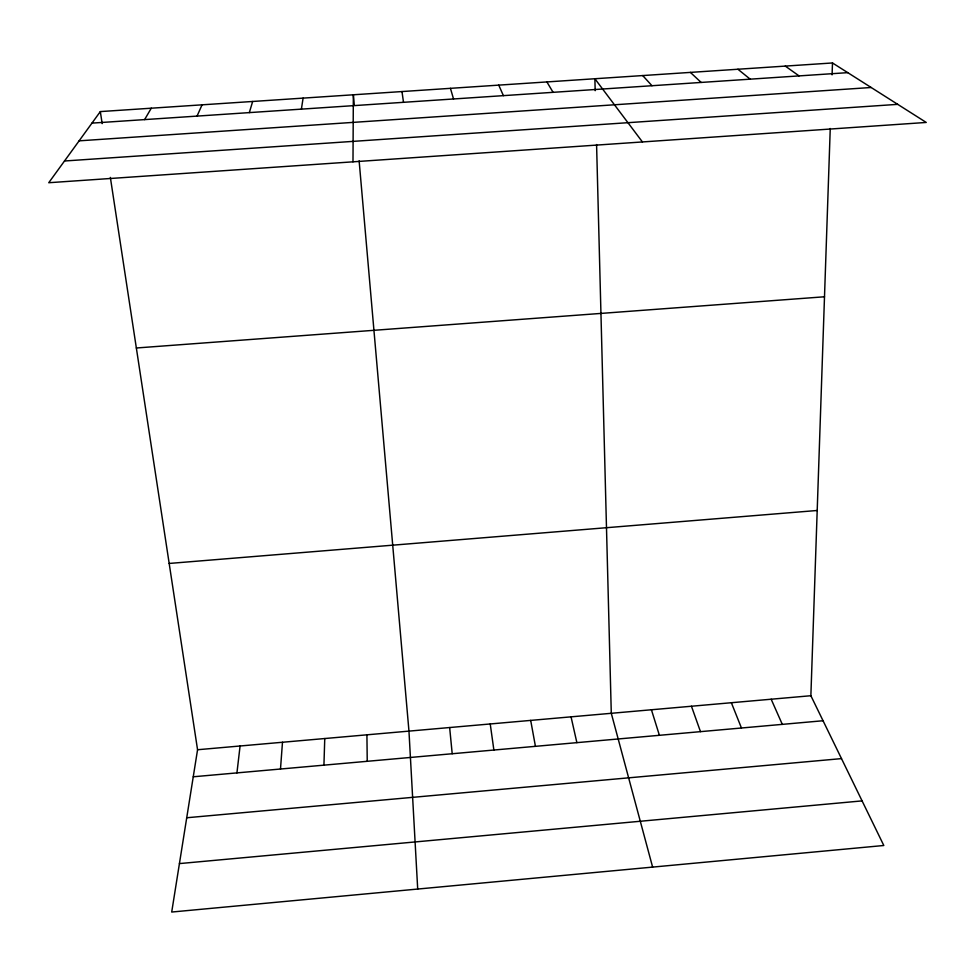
<?xml version="1.0" encoding="UTF-8"?>
<svg xmlns="http://www.w3.org/2000/svg" width="975" height="975" viewBox="0 0 975 975"><rect width="100%" height="100%" fill="white"/><g stroke="black" fill="none" stroke-linecap="round" stroke-linejoin="round"><path stroke-width="1.46" d="M352.987 161.826L353.352 94.782L354.278 105.276M323.932 765.156L324.76 738.538M110.358 177.413L197.559 749.738L171.71 912.039L883.813 845.496L810.871 695.723L830.249 128.493M832.077 74.856L832.492 62.961L100.327 111.589L48.75 182.727L926.25 122.448L832.492 62.961M280.495 769.019L282.482 742.267M236.937 772.895L240.082 745.997M301.397 109.139L303.091 98.122M249.32 112.613L252.659 101.473M197.048 116.098L202.057 104.837M144.605 119.608L151.283 108.201M179.424 863.594L862.083 800.889M186.725 817.757L841.498 758.611M197.559 749.738L810.871 695.723M193.257 776.783L823.046 720.744M169.175 563.452L817.196 510.486M136.342 347.99L824.497 296.778M64.496 160.997L897.719 104.349M91.967 123.118L847.75 72.65M79.121 140.839L871.15 87.494M785.277 66.093L799.049 75.892M737.904 69.237L750.189 79.158M690.385 72.394L701.159 82.436M642.708 75.562L651.97 85.715M642.428 141.948L594.872 78.743L595.189 90.687M546.89 81.924L553.081 92.32M771.164 699.221L782.303 724.364M498.749 85.13L503.393 95.648M731.36 702.731L741.451 727.996M691.446 706.241L700.477 731.64M651.422 709.763L659.392 735.296M450.438 88.335L453.533 98.975M652.616 867.092L611.288 713.298L596.578 144.544M571.045 716.844L576.871 742.645M530.692 720.403L535.433 746.326M100.327 111.589L102.168 123.63M401.98 91.553L403.504 102.314M490.23 723.962L493.874 750.031M449.646 727.545L452.205 753.736M359.129 160.838L408.964 731.128L417.702 889.054M366.917 734.821L367.234 761.292"/></g></svg>
